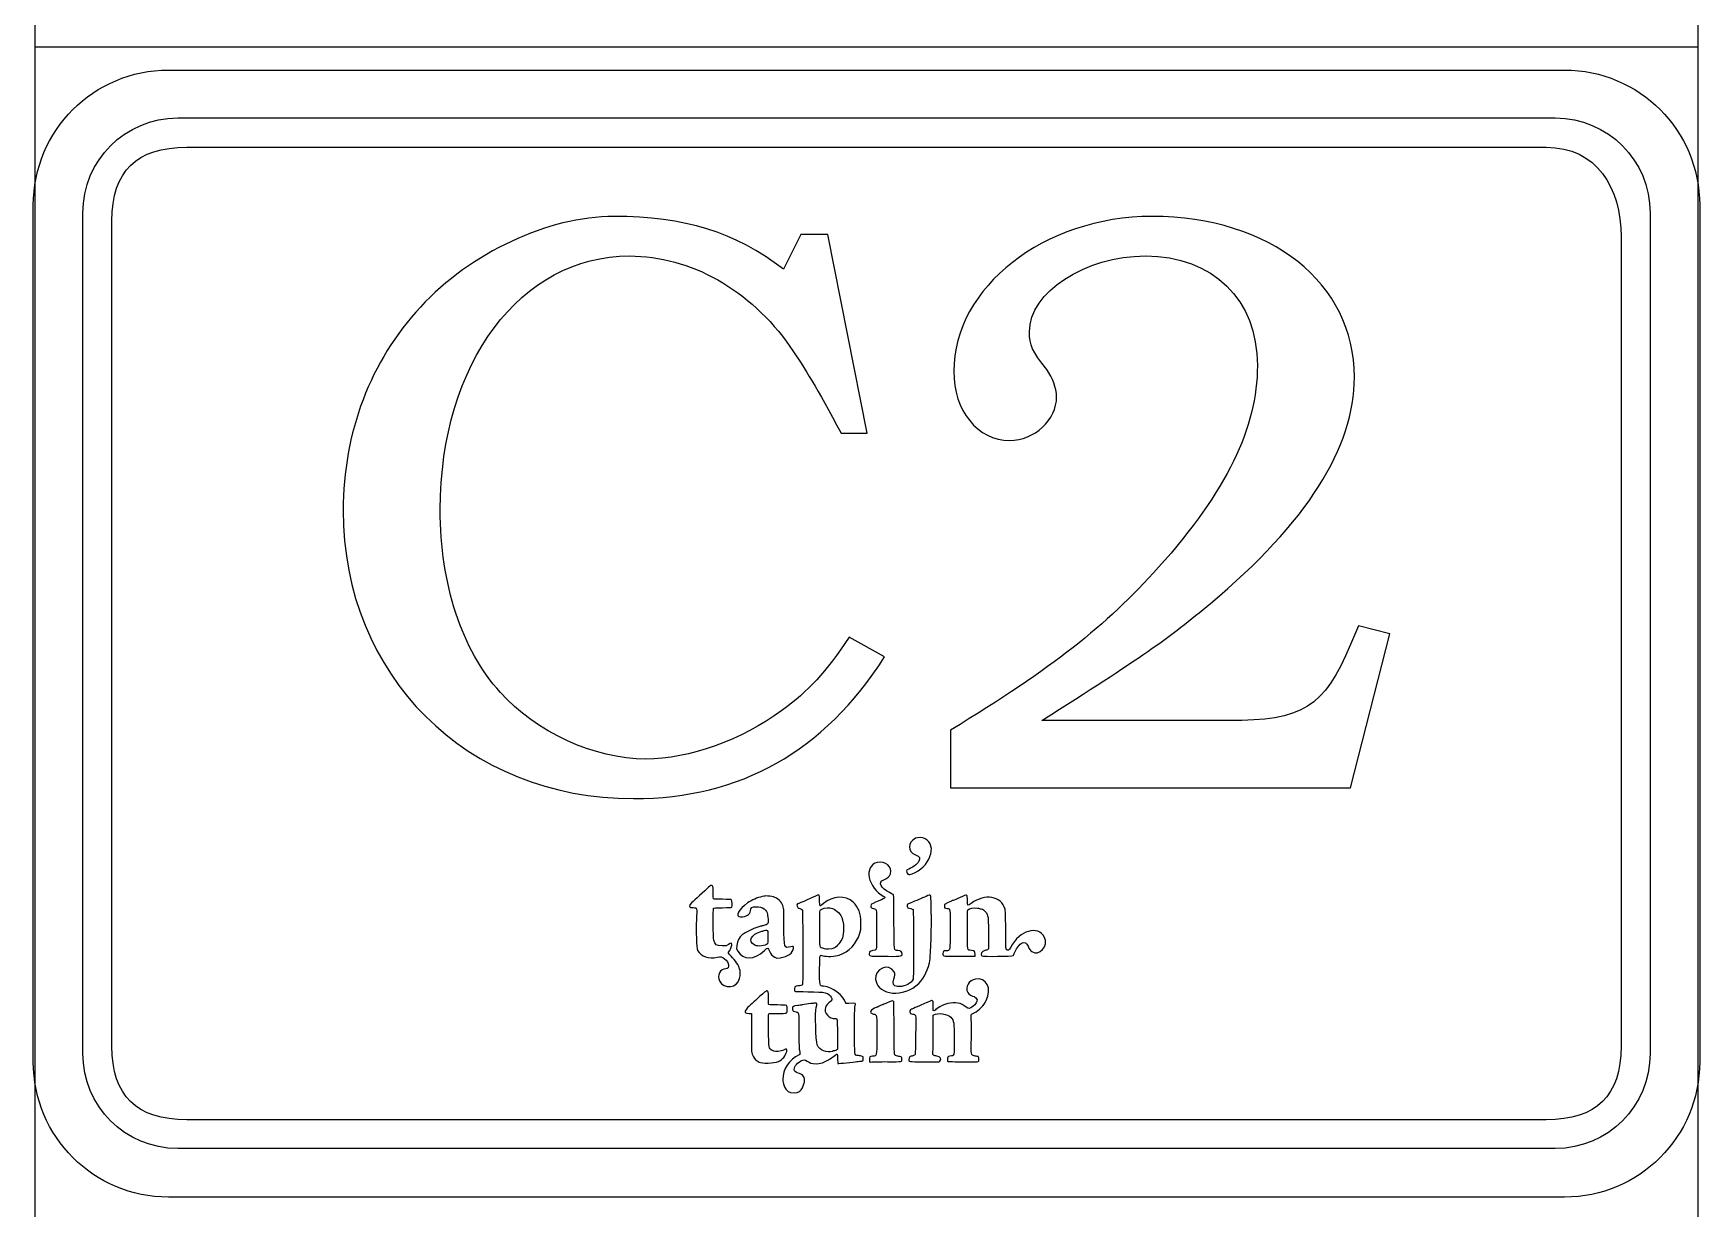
# Model space of a CAD drawing. Header units: millimetres. Extents: x 0 to 115, y 10 to 901.
# Drawn here: x -0.1 to 115.1, y 416.2 to 497.5 of the extents above; entities that cross this region are included whole.
import ezdxf

# ---------------------------------------------------------------- set-up
doc = ezdxf.new("R2010")
doc.units = ezdxf.units.MM
doc.layers.add('1', color=7, linetype='CONTINUOUS')

msp = doc.modelspace()

# ---------------------------------------------------------------- linework, layer by layer
at = {"layer": '1', "color": 7}
for p, q in [((0, 9.610394), (0, 900.64166)), ((114.999971, 900.64166), (114.999971, 9.610394)), ((0, 496.559423), (115.010869, 496.559423)), ((9.864019, 491.645582), (105.140122, 491.645582)), ((9.864019, 491.645582), (9.864019, 491.645582)), ((10.503252, 489.614287), (104.500888, 489.614287)), ((10.503252, 489.614287), (10.503252, 489.614287)), ((3.30588, 426.939789), (3.30588, 485.06804)), ((5.317772, 427.441439), (5.317772, 484.529348)), ((111.69826, 485.06804), (111.69826, 426.939789)), ((52.949826, 483.57579), (51.754968, 481.184662)), ((54.828015, 483.57579), (52.949826, 483.57579)), ((57.55922, 469.851677), (54.828015, 483.57579)), ((109.686369, 483.408926), (109.686369, 427.441439)), ((55.738887, 469.851677), (57.55922, 469.851677)), ((91.534894, 456.526202), (90.965511, 455.215633)), ((93.697069, 455.955761), (91.534894, 456.526202)), ((58.75549, 454.361205), (56.307918, 455.728219)), ((90.965511, 445.306105), (93.697069, 455.955761)), ((82.542942, 449.976177), (69.623867, 449.976177)), ((63.307029, 449.292847), (63.307029, 445.306105)), ((63.307029, 445.306105), (90.965511, 445.306105)), ((60.570179, 437.350614), (60.323587, 437.240547)), ((60.323587, 437.240547), (60.323587, 437.13295)), ((63.158156, 437.37425), (62.885459, 437.244781)), ((62.885459, 437.244781), (62.885459, 437.124836)), ((57.115426, 435.504175), (57.111545, 435.946558)), ((58.200218, 436.080261), (58.200218, 435.376117)), ((47.956962, 434.479003), (47.786218, 434.386575)), ((57.04099, 435.261464), (57.115426, 435.504175)), ((58.200218, 435.376117), (58.194573, 435.272753)), ((58.201276, 435.072728), (58.194573, 434.615175)), ((58.204098, 435.144342), (58.201276, 435.072728)), ((65.936281, 435.188439), (65.940515, 434.173145)), ((47.786218, 434.386575), (47.510698, 434.386575)), ((48.538693, 434.409858), (48.515057, 434.18267)), ((48.515057, 434.18267), (48.606073, 434.02145)), ((51.162301, 433.605172), (51.301648, 433.540614)), ((51.301648, 433.540614), (51.537304, 433.563897)), ((64.018228, 433.66585), (65.008828, 433.679608)), ((65.008828, 433.679608), (65.008828, 433.814722)), ((65.940515, 434.173145), (65.892184, 434.132928)), ((60.744098, 432.651614), (60.724695, 432.075528)), ((52.537782, 431.556239), (52.530726, 431.3989)), ((52.647848, 431.587636), (52.537782, 431.556239)), ((60.724695, 432.075528), (60.659784, 431.970753)), ((62.119226, 430.53777), (62.064192, 430.5734)), ((62.109701, 430.219564), (62.119226, 430.53777)), ((49.355726, 429.706625), (49.559632, 429.695689)), ((49.559632, 429.695689), (49.557162, 429.38842)), ((55.488062, 428.273642), (55.495118, 427.226245)), ((55.495118, 427.226245), (55.443965, 427.18497)), ((57.268531, 426.71507), (57.148587, 426.754934)), ((57.275234, 426.590892), (57.268531, 426.71507)), ((62.09312, 426.865353), (62.106879, 427.416392)), ((62.146742, 426.822667), (62.09312, 426.865353)), ((62.521745, 426.360881), (62.572545, 426.410623)), ((54.072718, 426.231411), (54.455834, 426.285034)), ((54.455834, 426.285034), (54.636457, 426.373228)), ((61.501865, 426.365114), (62.521745, 426.360881)), ((104.500888, 422.355089), (10.503252, 422.355089)), ((105.140122, 420.362248), (9.864019, 420.362248))]:
    msp.add_line(p, q, dxfattribs=at)
at = {"layer": '1', "color": 1}
for p, q in [((9.224645, 494.952873), (105.779526, 494.952873)), ((9.224645, 494.952873), (9.224645, 494.952873)), ((-0.119865, 426.358059), (-0.119865, 485.600029)), ((115.124035, 485.600029), (115.124035, 426.358059)), ((105.779526, 417.006626), (9.224645, 417.006626))]:
    msp.add_line(p, q, dxfattribs=at)
for points in [[(-0.119865, 485.600029), (-0.119865, 490.781276), (4.047196, 494.952873), (9.224645, 494.952873)], [(105.779526, 494.952873), (110.956975, 494.952873), (115.124035, 490.781276), (115.124035, 485.600029)], [(9.224645, 417.006626), (4.047196, 417.006626), (-0.119865, 421.176812), (-0.119865, 426.358059)], [(115.124035, 426.358059), (115.124035, 421.176812), (110.956975, 417.006626), (105.779526, 417.006626)]]:
    msp.add_open_spline(points, degree=3, dxfattribs=at)
at = {"layer": '1', "color": 7}
for points in [[(3.30588, 485.06804), (3.30588, 488.711529), (6.231466, 491.645582), (9.864019, 491.645582)], [(105.140122, 491.645582), (108.772674, 491.645582), (111.69826, 488.711529), (111.69826, 485.06804)], [(5.317772, 484.529348), (5.317772, 487.968932), (7.005814, 489.614287), (10.503252, 489.614287)], [(104.500888, 489.614287), (107.998327, 489.614287), (109.686369, 486.847098), (109.686369, 483.408926)], [(40.032163, 484.829562), (35.47886, 484.829562), (30.129338, 482.323076), (26.658005, 478.564935)], [(51.754968, 481.184662), (48.396876, 483.746535), (44.925543, 484.829562), (40.032163, 484.829562)], [(77.250217, 484.829562), (69.794964, 484.829562), (63.535981, 479.932301), (63.535981, 474.122404)], [(91.249497, 473.724118), (91.249497, 480.215935), (85.445244, 484.829562), (77.250217, 484.829562)], [(28.02396, 464.55613), (28.02396, 474.692846), (33.600671, 482.095535), (41.112368, 482.095535)], [(41.112368, 482.095535), (45.323829, 482.095535), (49.478493, 479.761204), (52.209698, 475.830907)], [(68.770851, 476.856432), (68.770851, 479.59046), (72.64047, 482.095535), (76.795486, 482.095535)], [(76.795486, 482.095535), (81.461325, 482.095535), (84.534372, 479.077874), (84.534372, 474.522102)], [(26.658005, 478.564935), (23.187024, 474.86359), (21.308483, 469.851677), (21.308483, 464.498274)], [(69.965709, 474.236704), (68.941948, 475.545863), (68.770851, 475.887704), (68.770851, 476.856432)], [(52.209698, 475.830907), (53.291315, 474.236704), (54.031443, 473.040435), (55.738887, 469.851677)], [(63.535981, 474.122404), (63.535981, 471.389788), (65.185217, 469.339091), (67.405248, 469.339091)], [(70.649392, 472.357104), (70.649392, 472.983991), (70.363995, 473.667674), (69.965709, 474.236704)], [(84.534372, 474.522102), (84.534372, 470.193518), (82.428642, 465.864935), (77.706359, 460.569388)], [(81.290581, 458.062549), (87.949261, 463.643846), (91.249497, 468.826505), (91.249497, 473.724118)], [(67.405248, 469.339091), (69.112692, 469.339091), (70.649392, 470.762549), (70.649392, 472.357104)], [(21.308483, 464.498274), (21.308483, 453.052047), (29.844293, 444.56633), (41.397765, 444.56633)], [(32.178624, 451.912575), (29.503863, 454.873791), (28.02396, 459.373119), (28.02396, 464.55613)], [(77.706359, 460.569388), (73.949628, 456.411902), (70.478295, 453.677874), (63.307029, 449.292847)], [(69.623867, 449.976177), (76.3972, 454.248316), (78.502578, 455.728219), (81.290581, 458.062549)], [(56.307918, 455.728219), (54.65727, 453.279588), (53.518857, 452.026875), (51.640668, 450.659861)], [(90.965511, 455.215633), (89.201622, 450.88705), (87.607419, 449.919733), (82.542942, 449.976177)], [(41.397765, 444.56633), (48.79481, 444.56633), (54.544029, 447.812944), (58.75549, 454.361205)], [(42.250782, 447.300358), (38.666207, 447.300358), (34.624432, 449.179958), (32.178624, 451.912575)], [(51.640668, 450.659861), (48.909462, 448.609164), (45.210587, 447.300358), (42.250782, 447.300358)], [(60.896851, 441.822425), (60.332054, 441.53738), (60.329231, 440.905908), (60.894029, 440.671664)], [(60.65167, 439.360036), (61.861345, 439.770669), (62.45119, 441.356758), (61.556898, 441.794908)], [(61.556898, 441.794908), (61.386154, 441.878869), (61.038667, 441.892628), (60.898262, 441.822425)], [(59.155187, 439.36815), (59.297004, 439.856042), (58.810523, 440.2762), (58.251018, 440.149553)], [(61.124392, 440.240569), (61.02244, 440.026786), (60.612865, 439.725161), (60.323587, 439.649314)], [(60.894029, 440.671664), (61.183659, 440.552072), (61.228815, 440.464936), (61.124392, 440.240569)], [(58.252429, 440.149553), (57.28229, 439.929067), (57.583915, 438.363439), (58.707159, 437.789117)], [(58.693401, 438.953283), (58.982679, 439.062292), (59.094509, 439.161422), (59.155187, 439.36815)], [(60.323587, 439.649314), (60.265731, 439.634144), (60.26432, 439.525136), (60.323587, 439.398489)], [(60.323587, 439.398489), (60.37474, 439.284189), (60.416015, 439.279956), (60.65167, 439.360036)], [(46.586068, 438.433994), (46.320073, 438.196928), (45.555251, 437.496664), (45.429662, 437.375661)], [(46.898629, 438.041), (46.897571, 438.612853), (46.852062, 438.671061), (46.584657, 438.435406)], [(46.922265, 437.626486), (46.907096, 437.637422), (46.898629, 437.776417), (46.898629, 438.041)], [(54.257573, 437.525592), (54.256162, 437.941869), (54.249107, 437.954217), (54.06037, 437.856497)], [(59.093098, 438.061814), (58.48244, 438.353914), (58.282768, 438.799119), (58.693401, 438.953283)], [(59.375673, 437.902006), (59.365795, 437.918586), (59.239148, 437.9902), (59.093098, 438.061814)], [(61.970354, 437.190806), (61.950951, 438.008192), (61.97882, 437.95845), (61.626042, 437.805344)], [(64.482484, 437.516067), (64.465903, 437.976442), (64.503298, 437.961272), (63.969898, 437.725617)], [(67.081398, 436.926222), (66.825281, 437.824747), (65.692512, 438.016306), (64.736131, 437.321686)], [(45.429662, 437.375661), (45.180249, 437.131539), (45.206707, 437.024294), (45.509743, 437.024294)], [(45.509743, 437.024294), (45.789496, 437.024294), (45.786674, 437.032408), (45.735874, 436.182214)], [(46.934612, 434.780628), (46.897571, 434.926678), (46.884871, 436.924811), (46.922265, 436.984078)], [(47.551973, 437.601439), (47.22001, 437.608494), (46.936023, 437.618019), (46.922265, 437.626486)], [(46.922265, 436.984078), (46.937435, 437.007714), (47.062671, 437.015828), (47.549151, 437.022883)], [(47.549151, 437.022883), (47.962607, 437.028175), (48.167923, 437.038053), (48.188737, 437.054633)], [(48.174979, 437.575333), (48.165101, 437.584858), (47.885348, 437.596147), (47.551973, 437.601439)], [(48.188737, 437.054633), (48.221546, 437.08215), (48.209198, 437.542172), (48.174979, 437.575333)], [(49.279879, 437.348144), (48.669573, 436.920931), (48.392643, 436.391764), (48.77964, 436.391764)], [(48.77964, 436.391764), (49.177926, 436.391764), (49.452387, 436.551572), (49.475671, 436.796753)], [(50.294115, 437.784883), (49.951215, 437.71715), (49.579035, 437.557342), (49.279879, 437.348144)], [(49.475671, 436.796753), (49.497896, 437.024294), (49.58609, 437.091675), (49.860198, 437.091675)], [(49.860198, 437.091675), (50.292704, 437.091675), (50.643012, 436.856019), (50.644423, 436.563919)], [(50.480382, 437.826158), (50.468034, 437.819103), (50.383721, 437.800053), (50.294115, 437.784883)], [(50.950282, 437.800053), (50.795765, 437.823336), (50.507898, 437.839917), (50.480382, 437.826158)], [(51.672418, 437.255717), (51.549651, 437.524533), (51.246615, 437.754544), (50.950282, 437.800053)], [(51.793421, 435.734186), (51.790951, 437.014417), (51.793421, 436.988311), (51.672418, 437.255717)], [(52.740276, 437.280411), (52.628798, 437.244781), (52.708526, 436.981608), (52.829882, 436.981608)], [(54.058959, 437.855086), (53.947482, 437.797231), (52.824237, 437.306517), (52.740276, 437.280411)], [(52.829882, 436.981608), (52.908551, 436.981608), (53.036609, 436.912464), (53.075062, 436.847906)], [(53.075062, 436.847906), (53.094465, 436.817567), (53.101168, 431.977809), (53.082118, 431.805653)], [(54.279445, 437.189394), (54.267098, 437.221144), (54.257573, 437.372839), (54.257573, 437.525592)], [(54.26992, 435.578611), (54.267098, 436.933278), (54.257573, 436.838028), (54.420204, 436.922342)], [(54.533093, 437.316394), (54.294615, 437.116369), (54.305904, 437.122014), (54.279445, 437.189394)], [(54.420204, 436.922342), (54.621287, 437.026764), (54.913387, 437.041933), (55.150454, 436.959383)], [(56.578145, 437.406), (56.059915, 437.888247), (55.162801, 437.846972), (54.533093, 437.316394)], [(55.150454, 436.959383), (55.442554, 436.858842), (55.759701, 436.536403), (55.80909, 436.289811)], [(57.111545, 435.946558), (57.10449, 436.658817), (56.959851, 437.053222), (56.578145, 437.406)], [(58.122959, 437.396122), (57.836151, 437.277589), (57.804401, 437.251483), (57.805812, 437.135772)], [(57.805812, 437.135772), (57.805812, 437.022883), (57.826626, 437.003481), (57.990668, 436.966439)], [(57.990668, 436.966439), (58.204098, 436.916697), (58.200218, 436.938569), (58.200218, 436.080261)], [(58.707159, 437.789117), (58.864145, 437.710447), (58.829926, 437.687164), (58.122959, 437.396122)], [(59.40319, 436.049922), (59.396134, 437.0504), (59.383787, 437.884014), (59.375673, 437.902006)], [(60.323587, 437.13295), (60.323587, 437.009125), (60.330642, 437.003481), (60.557831, 436.959383)], [(60.557831, 436.959383), (60.633679, 436.944214), (60.708115, 436.918108), (60.723284, 436.898706)], [(61.111692, 437.586269), (60.949415, 437.517478), (60.705292, 437.411292), (60.570179, 437.350614)], [(60.723284, 436.898706), (60.757856, 436.858842), (60.773026, 433.555783), (60.744098, 432.651614)], [(61.626042, 437.805344), (61.506098, 437.754544), (61.274323, 437.654003), (61.111692, 437.586269)], [(61.986934, 436.500419), (61.986934, 436.518411), (61.97882, 436.828503), (61.970354, 437.190806)], [(62.885459, 437.124836), (62.885459, 436.992544), (62.867467, 437.006303), (63.092187, 436.967497)], [(63.092187, 436.967497), (63.298915, 436.933278), (63.290448, 436.996425), (63.290448, 435.548272)], [(63.50282, 437.528414), (63.464015, 437.514656), (63.30844, 437.447275), (63.158156, 437.37425)], [(63.969898, 437.725617), (63.752234, 437.630367), (63.542684, 437.540761), (63.50282, 437.528414)], [(64.481073, 435.502764), (64.481073, 436.6313), (64.486717, 436.842261), (64.514234, 436.883536)], [(64.736131, 437.321686), (64.485306, 437.140006), (64.496242, 437.131539), (64.482484, 437.516067)], [(64.514234, 436.883536), (64.580203, 436.982667), (64.982723, 437.051811), (65.181337, 436.997836)], [(65.181337, 436.997836), (65.250128, 436.978786), (65.363017, 436.952328), (65.434631, 436.937158)], [(65.434631, 436.937158), (65.666406, 436.892003), (65.849498, 436.658817), (65.910176, 436.333908)], [(67.133962, 435.480892), (67.120203, 436.620364), (67.113148, 436.813333), (67.081398, 436.926222)], [(45.735874, 436.182214), (45.692835, 435.483361), (45.745399, 434.197839), (45.821246, 434.065547)], [(50.129015, 435.721839), (48.927101, 435.309795), (48.606073, 435.0438), (48.538693, 434.409858)], [(50.338212, 435.776872), (50.28459, 435.767347), (50.189693, 435.741242), (50.129015, 435.721839)], [(50.667707, 436.366717), (50.751668, 435.931389), (50.702279, 435.843195), (50.338212, 435.776872)], [(50.644423, 436.563919), (50.644423, 436.519822), (50.653948, 436.431628), (50.667707, 436.366717)], [(52.262262, 434.317783), (51.800476, 434.204542), (51.796243, 434.219711), (51.793421, 435.734186)], [(55.80909, 436.289811), (55.821437, 436.231603), (55.847895, 436.138117), (55.866945, 436.084494)], [(55.866945, 436.084494), (55.949848, 435.867889), (55.929034, 435.225833), (55.832726, 434.9295)], [(59.671654, 434.06837), (59.396134, 434.077895), (59.416948, 433.92232), (59.40319, 436.049922)], [(61.900151, 433.472881), (61.938604, 433.699011), (62.004926, 436.026286), (61.986934, 436.500419)], [(65.910176, 436.333908), (65.923934, 436.25665), (65.93487, 435.8058), (65.936281, 435.188439)], [(69.814014, 434.967953), (69.384331, 435.826614), (68.057181, 435.444908), (67.479684, 434.298381)], [(47.510698, 434.386575), (47.127582, 434.386575), (47.015751, 434.461011), (46.934612, 434.780628)], [(48.19544, 434.509342), (48.176037, 434.580956), (48.132293, 434.576722), (47.956962, 434.479003)], [(48.042687, 434.050378), (48.100543, 434.123403), (48.21061, 434.453956), (48.19544, 434.509342)], [(49.767771, 434.429261), (49.279879, 434.677264), (49.519768, 435.195495), (50.203451, 435.371883)], [(50.648304, 434.521689), (50.521657, 434.369995), (49.996723, 434.31355), (49.767771, 434.429261)], [(50.203451, 435.371883), (50.283179, 435.391286), (50.382309, 435.421625), (50.425348, 435.437853)], [(50.425348, 435.437853), (50.568576, 435.49465), (50.649715, 435.473836), (50.67194, 435.371883)], [(50.67194, 435.371883), (50.700868, 435.233947), (50.682876, 434.564375), (50.648304, 434.521689)], [(54.464301, 434.222533), (54.258984, 434.262397), (54.271332, 434.174203), (54.26992, 435.578611)], [(55.832726, 434.9295), (55.741709, 434.653981), (55.47007, 434.330131), (55.245704, 434.225356)], [(55.614709, 433.737464), (56.313562, 433.984056), (56.816623, 434.521689), (57.04099, 435.261464)], [(58.194573, 434.615175), (58.187518, 434.077895), (58.198806, 434.106822), (57.94657, 434.0532)], [(58.194573, 435.272753), (58.195984, 435.21772), (58.194573, 435.206431), (58.204098, 435.144342)], [(63.290448, 435.548272), (63.290448, 434.012983), (63.296092, 434.046145), (63.002581, 434.046145)], [(64.762237, 434.058492), (64.446853, 434.116347), (64.478251, 433.952658), (64.481073, 435.502764)], [(67.151953, 434.161856), (67.150542, 434.161856), (67.142076, 434.758756), (67.133962, 435.480892)], [(67.756614, 433.936078), (68.068117, 434.631756), (68.495331, 434.83037), (68.680187, 434.363292)], [(68.94477, 433.981586), (69.458767, 433.639745), (70.108937, 434.375639), (69.814014, 434.967953)], [(45.821246, 434.065547), (46.067837, 433.635511), (46.603707, 433.451008), (47.182615, 433.597058)], [(47.182615, 433.597058), (47.437673, 433.661617), (47.491296, 433.650681), (47.685676, 433.490872)], [(47.685676, 433.490872), (48.016229, 433.220645), (48.063148, 432.794842), (47.762935, 432.794842)], [(48.132293, 433.667261), (47.904751, 433.893392), (47.907573, 433.880692), (48.042687, 434.050378)], [(48.694268, 432.879156), (48.694268, 432.994867), (48.421571, 433.376572), (48.132293, 433.667261)], [(48.606073, 434.02145), (48.961673, 433.380453), (49.744487, 433.395622), (50.441576, 434.054611)], [(50.441576, 434.054611), (50.696634, 434.29697), (50.688521, 434.299792), (50.805643, 433.977353)], [(50.805643, 433.977353), (50.862087, 433.824247), (50.997201, 433.682431), (51.162301, 433.605172)], [(51.537304, 433.563897), (52.055534, 433.616108), (52.416426, 433.878222), (52.45629, 434.228178)], [(52.45629, 434.228178), (52.470048, 434.354825), (52.448176, 434.363292), (52.262262, 434.317783)], [(54.261454, 432.796253), (54.26992, 433.835536), (54.25334, 433.766392), (54.480882, 433.6976)], [(54.596593, 434.178436), (54.590948, 434.186903), (54.53027, 434.207364), (54.464301, 434.222533)], [(54.480882, 433.6976), (54.728884, 433.624575), (55.360004, 433.646447), (55.614709, 433.737464)], [(55.245704, 434.225356), (55.120115, 434.166089), (54.62552, 434.130106), (54.596593, 434.178436)], [(57.695745, 433.832714), (57.695745, 433.671495), (57.666818, 433.676786), (58.582981, 433.663028)], [(57.94657, 434.0532), (57.723262, 434.007692), (57.695745, 433.982997), (57.695745, 433.832714)], [(58.582981, 433.663028), (59.838518, 433.645036), (59.97222, 433.657736), (59.97222, 433.800964)], [(59.97222, 433.800964), (59.97222, 433.970297), (59.868856, 434.064136), (59.671654, 434.06837)], [(61.110634, 431.787661), (61.52797, 432.201117), (61.775973, 432.728872), (61.900151, 433.472881)], [(62.787387, 433.842239), (62.786329, 433.645036), (62.762692, 433.64927), (64.018228, 433.66585)], [(63.002581, 434.046145), (62.83854, 434.046145), (62.790209, 433.997814), (62.787387, 433.842239)], [(65.008828, 433.814722), (65.008828, 433.997814), (64.99119, 434.015806), (64.762237, 434.058492)], [(65.684045, 434.056022), (65.466381, 434.006281), (65.35067, 433.802375), (65.478728, 433.696189)], [(65.478728, 433.696189), (65.557398, 433.631278), (67.58587, 433.652092), (67.646548, 433.718414)], [(65.892184, 434.132928), (65.864667, 434.112467), (65.771181, 434.077895), (65.684045, 434.056022)], [(67.479684, 434.298381), (67.359739, 434.059903), (67.278601, 434.025683), (67.151953, 434.161856)], [(67.646548, 433.718414), (67.661717, 433.736053), (67.711459, 433.832714), (67.756614, 433.936078)], [(68.680187, 434.363292), (68.761326, 434.155153), (68.830117, 434.057081), (68.94477, 433.981586)], [(47.762935, 432.794842), (47.389343, 432.794842), (47.14134, 432.307303), (47.332898, 431.953114)], [(48.724607, 432.78955), (48.708026, 432.815656), (48.694268, 432.85552), (48.694268, 432.879156)], [(48.730251, 432.12527), (48.79234, 432.363747), (48.790929, 432.687597), (48.724607, 432.78955)], [(54.522157, 431.585167), (54.25334, 431.614095), (54.251929, 431.617975), (54.261454, 432.796253)], [(59.415537, 432.575767), (59.068404, 433.248161), (58.01254, 432.811422), (58.135306, 432.048011)], [(59.40319, 432.074117), (59.481506, 432.309772), (59.48574, 432.440653), (59.415537, 432.575767)], [(65.783528, 430.594214), (66.198042, 431.436295), (65.798698, 432.222989), (65.031053, 432.081172)], [(47.332898, 431.953114), (47.65816, 431.356214), (48.558096, 431.466634), (48.730251, 432.12527)], [(50.454276, 431.177003), (50.273654, 431.025661), (50.027062, 430.802353), (49.709915, 430.50602)], [(50.731207, 430.7512), (50.733676, 431.2846), (50.682876, 431.366092), (50.452865, 431.175592)], [(52.530726, 431.3989), (52.524023, 431.200639), (52.420659, 431.223922), (53.445832, 431.210164)], [(52.865512, 431.622209), (52.806598, 431.622209), (52.707115, 431.605628), (52.647848, 431.587636)], [(53.082118, 431.805653), (53.065537, 431.65537), (53.032376, 431.627853), (52.865512, 431.622209)], [(53.445832, 431.210164), (54.698545, 431.194995), (54.876345, 431.152309), (55.054145, 430.821756)], [(56.062737, 430.422059), (55.879293, 430.989678), (55.187848, 431.512142), (54.522157, 431.585167)], [(58.135306, 432.048011), (58.315929, 430.92512), (60.085109, 430.770603), (61.110634, 431.787661)], [(59.640256, 431.578111), (59.350626, 431.616564), (59.289948, 431.740742), (59.40319, 432.074117)], [(60.659784, 431.970753), (60.495742, 431.70617), (60.037131, 431.529781), (59.640256, 431.578111)], [(65.031053, 432.079761), (64.576323, 431.9958), (64.310328, 431.534014), (64.501887, 431.163245)], [(64.501887, 431.163245), (64.567856, 431.033775), (64.81727, 430.869734), (64.947092, 430.869734)], [(49.362782, 430.187814), (49.24954, 430.104911), (49.110546, 429.920409), (49.111957, 429.851617)], [(49.709915, 430.50602), (49.543404, 430.347622), (49.386065, 430.205453), (49.362782, 430.187814)], [(50.729796, 430.339156), (50.728384, 430.358559), (50.729796, 430.543414), (50.731207, 430.7512)], [(51.344334, 430.292589), (50.802821, 430.303525), (50.731207, 430.307759), (50.729796, 430.339156)], [(51.329165, 429.706625), (52.055534, 429.706625), (52.010026, 429.687575), (52.01814, 429.993434)], [(52.01814, 429.993434), (52.026607, 430.302114), (52.08164, 430.27742), (51.344334, 430.292589)], [(52.377973, 430.062225), (52.369507, 429.901006), (52.394554, 429.867845), (52.543073, 429.836447)], [(52.745921, 430.256606), (52.427362, 430.220622), (52.386087, 430.19875), (52.377973, 430.062225)], [(53.064126, 430.299292), (52.991101, 430.286945), (52.849284, 430.267542), (52.745921, 430.256606)], [(53.655382, 430.384664), (53.443009, 430.358559), (53.240515, 430.32822), (53.064126, 430.299292)], [(53.910087, 430.419236), (53.86599, 430.413592), (53.75169, 430.397011), (53.655382, 430.384664)], [(54.027209, 430.122903), (54.104468, 430.399834), (54.085065, 430.448164), (53.910087, 430.419236)], [(54.100234, 427.54057), (53.99299, 427.836903), (53.937957, 429.797642), (54.027209, 430.122903)], [(54.655859, 430.128547), (54.537326, 429.726028), (54.908095, 429.32245), (55.365295, 429.352436)], [(54.896807, 430.430172), (54.732765, 430.268953), (54.677732, 430.19875), (54.655859, 430.128547)], [(55.054145, 430.821756), (55.136695, 430.671472), (55.131051, 430.660536), (54.896807, 430.430172)], [(56.277579, 430.395953), (56.093076, 430.381842), (56.075084, 430.384664), (56.062737, 430.422059)], [(56.718551, 430.238614), (56.773937, 430.438639), (56.791576, 430.432995), (56.277579, 430.395953)], [(56.677276, 428.61125), (56.677276, 429.9892), (56.681509, 430.09962), (56.718551, 430.238614)], [(58.220679, 430.133839), (57.747956, 429.964506), (57.632245, 429.723206), (57.99737, 429.66535)], [(58.427406, 430.229089), (58.357204, 430.191695), (58.263365, 430.149009), (58.220679, 430.133839)], [(58.587215, 430.297881), (58.569223, 430.297881), (58.497609, 430.266131), (58.427406, 430.229089)], [(58.709981, 430.340567), (58.66024, 430.317284), (58.605206, 430.297881), (58.587215, 430.297881)], [(59.040534, 430.482736), (58.908243, 430.42735), (58.75937, 430.364203), (58.709981, 430.340567)], [(59.382376, 430.510253), (59.359093, 430.598447), (59.313584, 430.594214), (59.040534, 430.482736)], [(59.409893, 428.670517), (59.404601, 429.64877), (59.391901, 430.477092), (59.382376, 430.510253)], [(60.63509, 430.012836), (60.567709, 430.012836), (60.498565, 429.918997), (60.498565, 429.825159)], [(61.518445, 430.397011), (61.315951, 430.29647), (60.662606, 430.012836), (60.63509, 430.012836)], [(61.692012, 430.472859), (61.681076, 430.472859), (61.603817, 430.438639), (61.518445, 430.397011)], [(61.858876, 430.542003), (61.777384, 430.503197), (61.701537, 430.472859), (61.692012, 430.472859)], [(62.064192, 430.5734), (62.010217, 430.609384), (62.002104, 430.609384), (61.858876, 430.542003)], [(62.240581, 429.945103), (62.109701, 429.830803), (62.098412, 429.855497), (62.109701, 430.219564)], [(62.33689, 430.012836), (62.325954, 430.012836), (62.281856, 429.982497), (62.240581, 429.945103)], [(62.44872, 430.089742), (62.397567, 430.047056), (62.346415, 430.012836), (62.33689, 430.012836)], [(63.123937, 430.387486), (62.827604, 430.308817), (62.57819, 430.19875), (62.44872, 430.089742)], [(64.399934, 430.140895), (64.051037, 430.437228), (63.624176, 430.521189), (63.123937, 430.387486)], [(64.879359, 430.200161), (64.621831, 430.002959), (64.569267, 429.996256), (64.399934, 430.140895)], [(65.146765, 430.653481), (65.177103, 430.529303), (65.066684, 430.343389), (64.879359, 430.200161)], [(64.940037, 429.742609), (65.317509, 429.947925), (65.609609, 430.242847), (65.783528, 430.594214)], [(64.947092, 430.869734), (64.989778, 430.869734), (65.131595, 430.714159), (65.146765, 430.653481)], [(49.111957, 429.851617), (49.111957, 429.731672), (49.133829, 429.719325), (49.355726, 429.706625)], [(49.557162, 429.38842), (49.557162, 429.220497), (49.551518, 428.633123), (49.545873, 428.086317)], [(50.753079, 427.505998), (50.729796, 427.530692), (50.717448, 429.644889), (50.740732, 429.683342)], [(50.740732, 429.683342), (50.750257, 429.698511), (50.951693, 429.706625), (51.329165, 429.706625)], [(52.543073, 429.836447), (52.850343, 429.772947), (52.832704, 429.85832), (52.831293, 428.49695)], [(55.365295, 429.352436), (55.489473, 429.360903), (55.481359, 429.43675), (55.488062, 428.273642)], [(57.99737, 429.66535), (58.226323, 429.628309), (58.227734, 429.624075), (58.215387, 428.100075)], [(60.498565, 429.825159), (60.498565, 429.716503), (60.564887, 429.662528), (60.695767, 429.662528)], [(60.695767, 429.662528), (60.776906, 429.662528), (60.881681, 429.611728), (60.901084, 429.563397)], [(60.901084, 429.563397), (60.921545, 429.509775), (60.892617, 426.927442), (60.870745, 426.869234)], [(62.110759, 428.848317), (62.101234, 429.575745), (62.101234, 429.577156), (62.148154, 429.607495)], [(62.106879, 427.416392), (62.123459, 428.112423), (62.123459, 427.996711), (62.110759, 428.848317)], [(62.148154, 429.607495), (62.41697, 429.77965), (63.134873, 429.677697), (63.334545, 429.439572)], [(63.334545, 429.439572), (63.55362, 429.17887), (63.562087, 429.123836), (63.563498, 427.922275)], [(64.748478, 429.2907), (64.727665, 429.654414), (64.712848, 429.619842), (64.940037, 429.742609)], [(64.754123, 427.999534), (64.760826, 428.546339), (64.758003, 429.12807), (64.748478, 429.2907)], [(49.545873, 428.086317), (49.539171, 427.205784), (49.541993, 427.07455), (49.57339, 426.987767)], [(52.831293, 428.49695), (52.829882, 427.534925), (52.835526, 427.321495), (52.864454, 427.164156)], [(56.899173, 426.799031), (56.670573, 426.808909), (56.677276, 426.752111), (56.677276, 428.61125)], [(58.215387, 428.100075), (58.204098, 426.676617), (58.226323, 426.779981), (57.925756, 426.753523)], [(59.509376, 426.800442), (59.41977, 426.821256), (59.421181, 426.788095), (59.409893, 428.670517)], [(63.563498, 427.922275), (63.563498, 426.710836), (63.58537, 426.796209), (63.269987, 426.752111)], [(64.955206, 426.779981), (64.727665, 426.84595), (64.740365, 426.774336), (64.754123, 427.999534)], [(9.864019, 420.362248), (6.231466, 420.362248), (3.30588, 423.2963), (3.30588, 426.939789)], [(10.503252, 422.355089), (7.005814, 422.355089), (5.317772, 424.002914), (5.317772, 427.441439)], [(49.57339, 426.987767), (49.592793, 426.934145), (49.618898, 426.851595), (49.632657, 426.801853)], [(49.632657, 426.801853), (49.661585, 426.695667), (49.842207, 426.465656), (49.931812, 426.420148)], [(49.931812, 426.420148), (49.967796, 426.402156), (50.032354, 426.363703), (50.076451, 426.336186)], [(50.775304, 427.417803), (50.775304, 427.455198), (50.764015, 427.49365), (50.753079, 427.505998)], [(50.988734, 427.140873), (50.888193, 427.174034), (50.775304, 427.318673), (50.775304, 427.417803)], [(51.090687, 427.096775), (51.079751, 427.1063), (51.032832, 427.127114), (50.988734, 427.140873)], [(51.771548, 427.174034), (51.571876, 427.07455), (51.163712, 427.029395), (51.090687, 427.096775)], [(51.405012, 426.381695), (51.673829, 426.495995), (51.927123, 426.806086), (51.981098, 427.083017)], [(52.849284, 426.840306), (52.162779, 426.527745), (51.695701, 425.8236), (51.720396, 425.137095)], [(51.981098, 427.083017), (52.019551, 427.282689), (52.005793, 427.289745), (51.771548, 427.174034)], [(52.529315, 425.746342), (52.448176, 425.976353), (52.617509, 426.236703), (52.964996, 426.420148)], [(52.864454, 427.164156), (52.911021, 426.90945), (52.909609, 426.869234), (52.849284, 426.840306)], [(52.964996, 426.420148), (53.171723, 426.527745), (53.192184, 426.527745), (53.398912, 426.409211)], [(53.398912, 426.409211), (53.601407, 426.2935), (53.626454, 426.227178), (54.072718, 426.231411)], [(55.149043, 427.085839), (54.760634, 426.939789), (54.235348, 427.166978), (54.100234, 427.54057)], [(54.636457, 426.373228), (54.881637, 426.494584), (55.118704, 426.647689), (55.300737, 426.796209)], [(55.311673, 427.129936), (55.267576, 427.122881), (55.194551, 427.103831), (55.149043, 427.085839)], [(55.300737, 426.796209), (55.497587, 426.958839), (55.506054, 426.950725), (55.506054, 426.559495)], [(55.443965, 427.18497), (55.415037, 427.164156), (55.357182, 427.13805), (55.311673, 427.129936)], [(55.506054, 426.559495), (55.506054, 426.398275), (55.515579, 426.26175), (55.526515, 426.254695)], [(57.148587, 426.754934), (57.082618, 426.77857), (56.969376, 426.796209), (56.899173, 426.799031)], [(57.050868, 426.396864), (57.242426, 426.396864), (57.283701, 426.432495), (57.275234, 426.590892)], [(57.925756, 426.753523), (57.712326, 426.735884), (57.68622, 426.705545), (57.70527, 426.498817)], [(57.70527, 426.498817), (57.724673, 426.310081), (57.702448, 426.329131), (57.870723, 426.353825)], [(58.95234, 426.371817), (60.017729, 426.368289), (59.950348, 426.356648), (59.950348, 426.551028)], [(59.66354, 426.756345), (59.609918, 426.772925), (59.540773, 426.794798), (59.509376, 426.800442)], [(59.815234, 426.726006), (59.784895, 426.726006), (59.717162, 426.739764), (59.66354, 426.756345)], [(59.950348, 426.551028), (59.950348, 426.666739), (59.90484, 426.726006), (59.815234, 426.726006)], [(60.432595, 426.524923), (60.432595, 426.358059), (60.351104, 426.370406), (61.501865, 426.365114)], [(60.582526, 426.748231), (60.483395, 426.748231), (60.432595, 426.672384), (60.432595, 426.524923)], [(60.870745, 426.869234), (60.849931, 426.8142), (60.692945, 426.748231), (60.582526, 426.748231)], [(62.372873, 426.752111), (62.27339, 426.767281), (62.177081, 426.79762), (62.146742, 426.822667)], [(62.572545, 426.410623), (62.715773, 426.55385), (62.625109, 426.708014), (62.372873, 426.752111)], [(63.132051, 426.681909), (63.096067, 426.608884), (63.095009, 426.374639), (63.132051, 426.37605)], [(63.269987, 426.752111), (63.183204, 426.739764), (63.154276, 426.724595), (63.132051, 426.681909)], [(64.18474, 426.363703), (65.346437, 426.348534), (65.272001, 426.337598), (65.272001, 426.530214)], [(65.18804, 426.726006), (65.15629, 426.726006), (65.051515, 426.752111), (64.955206, 426.779981)], [(65.272001, 426.530214), (65.272001, 426.692845), (65.258242, 426.726006), (65.18804, 426.726006)], [(109.686369, 427.441439), (109.686369, 424.002914), (107.998327, 422.355089), (104.500888, 422.355089)], [(111.69826, 426.939789), (111.69826, 423.2963), (108.772674, 420.362248), (105.140122, 420.362248)], [(50.076451, 426.336186), (50.239082, 426.232823), (51.126671, 426.26175), (51.405012, 426.381695)], [(52.864454, 425.564309), (52.770615, 425.564309), (52.550129, 425.684253), (52.529315, 425.746342)], [(53.156554, 425.346645), (53.114926, 425.4045), (52.900084, 425.564309), (52.864454, 425.564309)], [(53.211587, 424.956825), (53.23099, 425.006214), (53.188304, 425.299725), (53.156554, 425.346645)], [(55.526515, 426.254695), (55.562498, 426.232823), (56.642704, 426.331953), (56.82897, 426.374639)], [(56.82897, 426.374639), (56.878359, 426.386986), (56.977843, 426.396864), (57.050868, 426.396864)], [(57.870723, 426.353825), (57.947981, 426.366525), (58.434462, 426.374639), (58.95234, 426.371817)], [(63.132051, 426.37605), (63.14722, 426.37605), (63.621353, 426.371817), (64.18474, 426.363703)], [(51.720396, 425.137095), (51.720396, 425.137095), (51.674887, 425.053134), (51.728862, 424.940245)], [(51.728862, 424.940245), (51.781073, 424.828414), (51.796243, 424.596992), (51.931357, 424.474225)], [(51.931357, 424.474225), (52.066471, 424.353223), (52.029076, 424.229045), (52.540604, 424.209642)], [(52.540604, 424.209642), (53.051779, 424.192003), (53.204532, 424.9346), (53.211587, 424.956825)]]:
    msp.add_open_spline(points, degree=3, dxfattribs=at)

doc.saveas('drawing.dxf')
